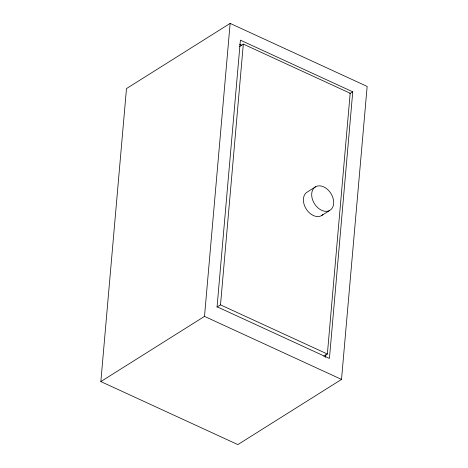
<?xml version="1.0" encoding="UTF-8"?>
<svg xmlns="http://www.w3.org/2000/svg" width="468" height="468" viewBox="0 0 468 468"><rect width="100%" height="100%" fill="white"/><g stroke="black" fill="none" stroke-linecap="round" stroke-linejoin="round"><path stroke-width="0.7" d="M100.848 381.578L126.483 88.587L230.139 23.4L367.152 86.422L341.517 379.413L237.861 444.6L100.848 381.578L204.504 316.386L230.139 23.4M216.947 307.102L220.504 304.867L243.313 44.103L350.187 93.261L327.372 354.024L323.821 356.259M325.593 357.417L325.851 354.516M352.749 91.827L329.425 358.447L217.07 306.768L240.4 40.149L352.749 91.827L349.789 93.688M239.171 46.712L243.313 44.103M315.66 186.75L307.371 191.968A13.783 9.693 57.8 0 0 306.651 209.682A13.783 9.693 57.8 0 0 322.943 214.519M321.422 215.672L329.712 210.454A13.783 9.693 57.8 0 0 326.518 188.586A13.783 9.693 57.8 0 0 311.834 196.765A13.783 9.693 57.8 0 0 329.712 210.454M239.557 44.273L241.541 45.185M220.504 304.867L327.372 354.024M204.504 316.386L341.517 379.413"/></g></svg>
